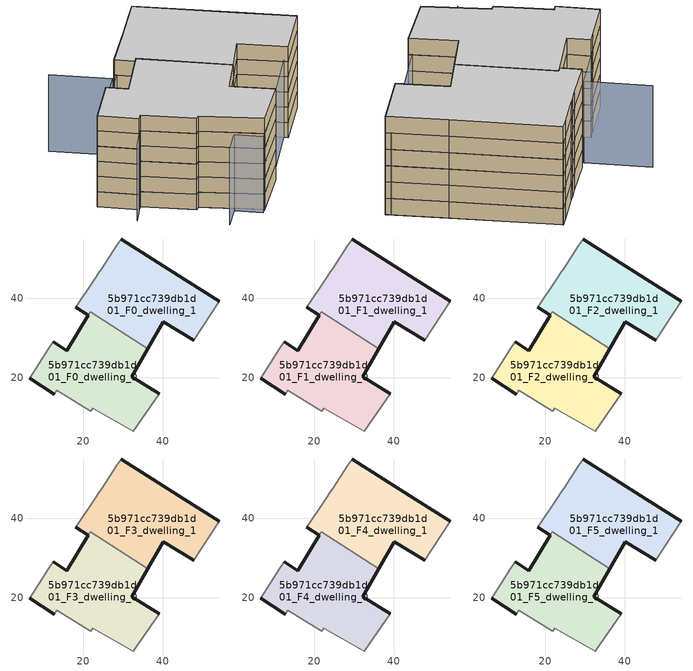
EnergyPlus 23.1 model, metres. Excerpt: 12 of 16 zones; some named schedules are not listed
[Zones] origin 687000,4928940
5b971cc739db1d01_F0_dwelling_0
 floor ground (EU_floor_Construction): 32.55,6.59 39.12,15.9 32.14,20.26 36.19,27.33 21.77,36.62 15.77,26.81 12.42,29.01 11.36,27.38 6.53,19.9 12.68,15.78 13.3,16.78 21.81,11.59 22.43,12.28 z0
 wall outside (EU_wall_Construction): 12.42,29.01 15.77,26.81 21.21,35.71 / 36.19,27.33 32.14,20.26 39.12,15.9 / 12.68,15.78 6.53,19.9 z0:3
 wall adiabatic (EU_wall_Construction): 39.12,15.9 32.55,6.59 22.43,12.28 21.81,11.59 13.3,16.78 12.68,15.78 / 6.53,19.9 11.36,27.38 12.42,29.01 z0:3
 wall to 5b971cc739db1d01_F0_dwelling_1 (EU_wall_Construction): 21.21,35.71 21.77,36.62 36.19,27.33 z0:3
5b971cc739db1d01_F0_dwelling_1
 floor ground (EU_floor_Construction): 47.8,29.4 54.18,39.28 45.39,44.75 29.49,54.88 28.45,53.29 24.57,47.4 24.17,46.79 22.7,44.59 18.08,37.77 21.21,35.71 21.77,36.62 36.19,27.33 40.06,34.09 z0
 wall outside (EU_wall_Construction): 29.49,54.88 45.39,44.75 54.18,39.28 / 47.8,29.4 40.06,34.09 36.19,27.33 / 21.21,35.71 18.08,37.77 z0:3
 wall adiabatic (EU_wall_Construction): 18.08,37.77 22.7,44.59 24.17,46.79 24.57,47.4 28.45,53.29 29.49,54.88 / 54.18,39.28 47.8,29.4 z0:3
5b971cc739db1d01_F1_dwelling_0
 floor to 5b971cc739db1d01_F0_dwelling_0 (EU_floor_Construction): 32.55,6.59 39.12,15.9 32.14,20.26 36.19,27.33 21.77,36.62 15.77,26.81 12.42,29.01 11.36,27.38 6.53,19.9 12.68,15.78 13.3,16.78 21.81,11.59 22.43,12.28 z3
 wall outside (EU_wall_Construction): 12.42,29.01 15.77,26.81 21.21,35.71 / 36.19,27.33 32.14,20.26 39.12,15.9 / 12.68,15.78 6.53,19.9 z3:6
 wall adiabatic (EU_wall_Construction): 39.12,15.9 32.55,6.59 22.43,12.28 21.81,11.59 13.3,16.78 12.68,15.78 / 6.53,19.9 11.36,27.38 12.42,29.01 z3:6
 wall to 5b971cc739db1d01_F1_dwelling_1 (EU_wall_Construction): 21.21,35.71 21.77,36.62 36.19,27.33 z3:6
5b971cc739db1d01_F1_dwelling_1
 floor to 5b971cc739db1d01_F0_dwelling_1 (EU_floor_Construction): 47.8,29.4 54.18,39.28 45.39,44.75 29.49,54.88 28.45,53.29 24.57,47.4 24.17,46.79 22.7,44.59 18.08,37.77 21.21,35.71 21.76,36.62 36.19,27.33 40.06,34.09 z3
 wall outside (EU_wall_Construction): 29.49,54.88 45.39,44.75 54.18,39.28 / 47.8,29.4 40.06,34.09 36.19,27.33 / 21.21,35.71 18.08,37.77 z3:6
 wall adiabatic (EU_wall_Construction): 18.08,37.77 22.7,44.59 24.17,46.79 24.57,47.4 28.45,53.29 29.49,54.88 / 54.18,39.28 47.8,29.4 z3:6
5b971cc739db1d01_F2_dwelling_0
 floor to 5b971cc739db1d01_F1_dwelling_0 (EU_floor_Construction): 32.55,6.59 39.12,15.9 32.14,20.26 36.19,27.33 21.77,36.62 15.77,26.81 12.42,29.01 11.36,27.38 6.53,19.9 12.68,15.78 13.3,16.78 21.81,11.59 22.43,12.28 z6
 wall outside (EU_wall_Construction): 12.42,29.01 15.77,26.81 21.21,35.71 / 36.19,27.33 32.14,20.26 39.12,15.9 / 12.68,15.78 6.53,19.9 z6:9
 wall adiabatic (EU_wall_Construction): 39.12,15.9 32.55,6.59 22.43,12.28 21.81,11.59 13.3,16.78 12.68,15.78 / 6.53,19.9 11.36,27.38 12.42,29.01 z6:9
 wall to 5b971cc739db1d01_F2_dwelling_1 (EU_wall_Construction): 21.21,35.71 21.77,36.62 36.19,27.33 z6:9
5b971cc739db1d01_F2_dwelling_1
 floor to 5b971cc739db1d01_F1_dwelling_1 (EU_floor_Construction): 47.8,29.4 54.18,39.28 45.39,44.75 29.49,54.88 28.45,53.29 24.57,47.4 24.17,46.79 22.7,44.59 18.08,37.77 21.21,35.71 21.76,36.62 36.19,27.33 40.06,34.09 z6
 wall outside (EU_wall_Construction): 29.49,54.88 45.39,44.75 54.18,39.28 / 47.8,29.4 40.06,34.09 36.19,27.33 / 21.21,35.71 18.08,37.77 z6:9
 wall adiabatic (EU_wall_Construction): 18.08,37.77 22.7,44.59 24.17,46.79 24.57,47.4 28.45,53.29 29.49,54.88 / 54.18,39.28 47.8,29.4 z6:9
5b971cc739db1d01_F3_dwelling_0
 floor to 5b971cc739db1d01_F2_dwelling_0 (EU_floor_Construction): 32.55,6.59 39.12,15.9 32.14,20.26 36.19,27.33 21.77,36.62 15.77,26.81 12.42,29.01 11.36,27.38 6.53,19.9 12.68,15.78 13.3,16.78 21.81,11.59 22.43,12.28 z9
 wall outside (EU_wall_Construction): 12.42,29.01 15.77,26.81 21.21,35.71 / 36.19,27.33 32.14,20.26 39.12,15.9 / 12.68,15.78 6.53,19.9 z9:12
 wall adiabatic (EU_wall_Construction): 39.12,15.9 32.55,6.59 22.43,12.28 21.81,11.59 13.3,16.78 12.68,15.78 / 6.53,19.9 11.36,27.38 12.42,29.01 z9:12
 wall to 5b971cc739db1d01_F3_dwelling_1 (EU_wall_Construction): 21.21,35.71 21.77,36.62 36.19,27.33 z9:12
5b971cc739db1d01_F3_dwelling_1
 floor to 5b971cc739db1d01_F2_dwelling_1 (EU_floor_Construction): 47.8,29.4 54.18,39.28 45.39,44.75 29.49,54.88 28.45,53.29 24.57,47.4 24.17,46.79 22.7,44.59 18.08,37.77 21.21,35.71 21.76,36.62 36.19,27.33 40.06,34.09 z9
 wall outside (EU_wall_Construction): 29.49,54.88 45.39,44.75 54.18,39.28 / 47.8,29.4 40.06,34.09 36.19,27.33 / 21.21,35.71 18.08,37.77 z9:12
 wall adiabatic (EU_wall_Construction): 18.08,37.77 22.7,44.59 24.17,46.79 24.57,47.4 28.45,53.29 29.49,54.88 / 54.18,39.28 47.8,29.4 z9:12
5b971cc739db1d01_F4_dwelling_0
 floor to 5b971cc739db1d01_F3_dwelling_0 (EU_floor_Construction): 32.55,6.59 39.12,15.9 32.14,20.26 36.19,27.33 21.77,36.62 15.77,26.81 12.42,29.01 11.36,27.38 6.53,19.9 12.68,15.78 13.3,16.78 21.81,11.59 22.43,12.28 z12
 wall outside (EU_wall_Construction): 12.42,29.01 15.77,26.81 21.21,35.71 / 36.19,27.33 32.14,20.26 39.12,15.9 / 12.68,15.78 6.53,19.9 z12:15
 wall adiabatic (EU_wall_Construction): 39.12,15.9 32.55,6.59 22.43,12.28 21.81,11.59 13.3,16.78 12.68,15.78 / 6.53,19.9 11.36,27.38 12.42,29.01 z12:15
 wall to 5b971cc739db1d01_F4_dwelling_1 (EU_wall_Construction): 21.21,35.71 21.77,36.62 36.19,27.33 z12:15
5b971cc739db1d01_F4_dwelling_1
 floor to 5b971cc739db1d01_F3_dwelling_1 (EU_floor_Construction): 47.8,29.4 54.18,39.28 45.39,44.75 29.49,54.88 28.45,53.29 24.57,47.4 24.17,46.79 22.7,44.59 18.08,37.77 21.21,35.71 21.76,36.62 36.19,27.33 40.06,34.09 z12
 wall outside (EU_wall_Construction): 29.49,54.88 45.39,44.75 54.18,39.28 / 47.8,29.4 40.06,34.09 36.19,27.33 / 21.21,35.71 18.08,37.77 z12:15
 wall adiabatic (EU_wall_Construction): 18.08,37.77 22.7,44.59 24.17,46.79 24.57,47.4 28.45,53.29 29.49,54.88 / 54.18,39.28 47.8,29.4 z12:15
5b971cc739db1d01_F5_dwelling_0
 floor to 5b971cc739db1d01_F4_dwelling_0 (EU_floor_Construction): 32.55,6.59 39.12,15.9 32.14,20.26 36.19,27.33 21.77,36.62 15.77,26.81 12.42,29.01 11.36,27.38 6.53,19.9 12.68,15.78 13.3,16.78 21.81,11.59 22.43,12.28 z15
 wall outside (EU_wall_Construction): 12.42,29.01 15.77,26.81 21.21,35.71 / 36.19,27.33 32.14,20.26 39.12,15.9 / 12.68,15.78 6.53,19.9 z15:18
 wall adiabatic (EU_wall_Construction): 39.12,15.9 32.55,6.59 22.43,12.28 21.81,11.59 13.3,16.78 12.68,15.78 / 6.53,19.9 11.36,27.38 12.42,29.01 z15:18
 wall to 5b971cc739db1d01_F5_dwelling_1 (EU_wall_Construction): 21.21,35.71 21.77,36.62 36.19,27.33 z15:18
 ceiling to 5b971cc739db1d01_F6_dwelling_0 (EU_floor_Construction): 36.19,27.33 32.14,20.26 39.12,15.9 32.55,6.59 22.43,12.28 21.81,11.59 13.3,16.78 12.68,15.78 6.53,19.9 11.36,27.38 12.42,29.01 15.77,26.81 21.77,36.62 z18
5b971cc739db1d01_F5_dwelling_1
 floor to 5b971cc739db1d01_F4_dwelling_1 (EU_floor_Construction): 47.8,29.4 54.18,39.28 45.39,44.75 29.49,54.88 28.45,53.29 24.57,47.4 24.17,46.79 22.7,44.59 18.08,37.77 21.21,35.71 21.76,36.62 36.19,27.33 40.06,34.09 z15
 wall outside (EU_wall_Construction): 29.49,54.88 45.39,44.75 54.18,39.28 / 47.8,29.4 40.06,34.09 36.19,27.33 / 21.21,35.71 18.08,37.77 z15:18
 wall adiabatic (EU_wall_Construction): 18.08,37.77 22.7,44.59 24.17,46.79 24.57,47.4 28.45,53.29 29.49,54.88 / 54.18,39.28 47.8,29.4 z15:18
 ceiling to 5b971cc739db1d01_F6_dwelling_1 (EU_floor_Construction): 45.39,44.75 54.18,39.28 47.8,29.4 40.06,34.09 36.19,27.33 21.76,36.62 21.21,35.71 18.08,37.77 22.7,44.59 24.17,46.79 24.57,47.4 28.45,53.29 29.49,54.88 z18
shading: 24.59,3.9 27.59,8.4 / 27.59,8.4 31.8,5.59 / 32.32,6.23 53.37,39.79 / 10.62,12.12 13.52,17.29 / 13.52,17.29 32.55,6.59 / 7.76,42.64 17.26,36.5 / 17.26,36.5 6.53,19.9 / 29.49,54.88 16.84,34.85 z0:15
[Building]
EU S2 Campaign: North Axis=0; Terrain=City; Solar Distribution=FullExterior
[Site:Location]
Bologna: Latitude=44.5; Longitude=11.25; Time Zone=1; Elevation=37
[SizingPeriod:WeatherFileDays]
AnnualSizingPeriod: Begin Month=1; Begin Day of Month=1; End Month=12; End Day of Month=31; Day of Week for Start Day=Monday; Use Weather File Daylight Saving Period=No; Use Weather File Rain and Snow Indicators=No
[MATERIAL]
EU_InternalMass_Material: Roughness=MediumRough; Thickness=0.1; Conductivity=1; Density=1800; Specific Heat=900; Thermal Absorptance=0.9; Solar Absorptance=0.7; Visible Absorptance=0.7
[MATERIAL:NOMASS] Roughness=MediumRough; Thermal Absorptance=0.9; Solar Absorptance=0.7; Visible Absorptance=0.7
Name | Thermal Resistance
EU_wall_NoMass | 0.905828
EU_floor_NoMass | 0.67114
[CONSTRUCTION]
EU_wall_Construction: EU_wall_NoMass
EU_floor_Construction: EU_floor_NoMass
EU_InternalMass_Construction: EU_InternalMass_Material
[ZONE] Type=1; Multiplier=1; Ceiling Height=autocalculate; Floor Area=autocalculate; Part of Total Floor Area=Yes
Name | Volume
5b971cc739db1d01_F0_dwelling_0; 5b971cc739db1d01_F1_dwelling_0; 5b971cc739db1d01_F2_dwelling_0; 5b971cc739db1d01_F3_dwelling_0; 5b971cc739db1d01_F4_dwelling_0; 5b971cc739db1d01_F5_dwelling_0 | 1504.17
5b971cc739db1d01_F0_dwelling_1; 5b971cc739db1d01_F1_dwelling_1; 5b971cc739db1d01_F2_dwelling_1; 5b971cc739db1d01_F3_dwelling_1; 5b971cc739db1d01_F4_dwelling_1; 5b971cc739db1d01_F5_dwelling_1 | 1527.68
[INTERNALMASS] Construction=EU_InternalMass_Construction
Name | Zone or ZoneList | Surface Area
5b971cc739db1d01_F0_dwelling_0_EU_InternalMass | 5b971cc739db1d01_F0_dwelling_0 | 501.425
5b971cc739db1d01_F0_dwelling_1_EU_InternalMass | 5b971cc739db1d01_F0_dwelling_1 | 509.226
5b971cc739db1d01_F1_dwelling_0_EU_InternalMass | 5b971cc739db1d01_F1_dwelling_0 | 501.425
5b971cc739db1d01_F1_dwelling_1_EU_InternalMass | 5b971cc739db1d01_F1_dwelling_1 | 509.226
5b971cc739db1d01_F2_dwelling_0_EU_InternalMass | 5b971cc739db1d01_F2_dwelling_0 | 501.425
5b971cc739db1d01_F2_dwelling_1_EU_InternalMass | 5b971cc739db1d01_F2_dwelling_1 | 509.226
5b971cc739db1d01_F3_dwelling_0_EU_InternalMass | 5b971cc739db1d01_F3_dwelling_0 | 501.425
5b971cc739db1d01_F3_dwelling_1_EU_InternalMass | 5b971cc739db1d01_F3_dwelling_1 | 509.226
5b971cc739db1d01_F4_dwelling_0_EU_InternalMass | 5b971cc739db1d01_F4_dwelling_0 | 501.425
5b971cc739db1d01_F4_dwelling_1_EU_InternalMass | 5b971cc739db1d01_F4_dwelling_1 | 509.226
5b971cc739db1d01_F5_dwelling_0_EU_InternalMass | 5b971cc739db1d01_F5_dwelling_0 | 501.425
5b971cc739db1d01_F5_dwelling_1_EU_InternalMass | 5b971cc739db1d01_F5_dwelling_1 | 509.226
[OTHEREQUIPMENT] Fuel Type=Electricity; Design Level Calculation Method=Watts/Area; Power per Zone Floor Area=1; Fraction Latent=0; Fraction Radiant=0; Fraction Lost=0; Carbon Dioxide Generation Rate=0; EndUse Subcategory=EU_Step8_InternalGains
Name | Zone or ZoneList or Space or SpaceList | Schedule
EU_Step8_InternalGain_5b971cc739db1d01_F0_dwelling_0_f000 | 5b971cc739db1d01_F0_dwelling_0 | EU_Step8_GainSchedule_5b971cc739db1d01_F0_dwelling_0_f000
EU_Step8_InternalGain_5b971cc739db1d01_F0_dwelling_1_f000 | 5b971cc739db1d01_F0_dwelling_1 | EU_Step8_GainSchedule_5b971cc739db1d01_F0_dwelling_1_f000
EU_Step8_InternalGain_5b971cc739db1d01_F1_dwelling_0_f000 | 5b971cc739db1d01_F1_dwelling_0 | EU_Step8_GainSchedule_5b971cc739db1d01_F1_dwelling_0_f000
EU_Step8_InternalGain_5b971cc739db1d01_F1_dwelling_1_f000 | 5b971cc739db1d01_F1_dwelling_1 | EU_Step8_GainSchedule_5b971cc739db1d01_F1_dwelling_1_f000
EU_Step8_InternalGain_5b971cc739db1d01_F2_dwelling_0_f000 | 5b971cc739db1d01_F2_dwelling_0 | EU_Step8_GainSchedule_5b971cc739db1d01_F2_dwelling_0_f000
EU_Step8_InternalGain_5b971cc739db1d01_F2_dwelling_1_f000 | 5b971cc739db1d01_F2_dwelling_1 | EU_Step8_GainSchedule_5b971cc739db1d01_F2_dwelling_1_f000
EU_Step8_InternalGain_5b971cc739db1d01_F3_dwelling_0_f000 | 5b971cc739db1d01_F3_dwelling_0 | EU_Step8_GainSchedule_5b971cc739db1d01_F3_dwelling_0_f000
EU_Step8_InternalGain_5b971cc739db1d01_F3_dwelling_1_f000 | 5b971cc739db1d01_F3_dwelling_1 | EU_Step8_GainSchedule_5b971cc739db1d01_F3_dwelling_1_f000
EU_Step8_InternalGain_5b971cc739db1d01_F4_dwelling_0_f000 | 5b971cc739db1d01_F4_dwelling_0 | EU_Step8_GainSchedule_5b971cc739db1d01_F4_dwelling_0_f000
EU_Step8_InternalGain_5b971cc739db1d01_F4_dwelling_1_f000 | 5b971cc739db1d01_F4_dwelling_1 | EU_Step8_GainSchedule_5b971cc739db1d01_F4_dwelling_1_f000
EU_Step8_InternalGain_5b971cc739db1d01_F5_dwelling_0_f000 | 5b971cc739db1d01_F5_dwelling_0 | EU_Step8_GainSchedule_5b971cc739db1d01_F5_dwelling_0_f000
EU_Step8_InternalGain_5b971cc739db1d01_F5_dwelling_1_f000 | 5b971cc739db1d01_F5_dwelling_1 | EU_Step8_GainSchedule_5b971cc739db1d01_F5_dwelling_1_f000
[ZONEVENTILATION:DESIGNFLOWRATE] Schedule=EU_AlwaysOn; Design Flow Rate Calculation Method=AirChanges/Hour; Air Changes per Hour=0.73129; Ventilation Type=Natural; Fan Pressure Rise=0; Fan Total Efficiency=1; Constant Term Coefficient=1; Temperature Term Coefficient=0; Velocity Term Coefficient=0; Velocity Squared Term Coefficient=0; Minimum Indoor Temperature=-100; Maximum Indoor Temperature=100; Delta Temperature=-100; Minimum Outdoor Temperature=-100; Maximum Outdoor Temperature=100; Maximum Wind Speed=40
Name | Zone or ZoneList or Space or SpaceList
EU_ConstantAir_5b971cc739db1d01_F0_dwelling_0 | 5b971cc739db1d01_F0_dwelling_0
EU_ConstantAir_5b971cc739db1d01_F0_dwelling_1 | 5b971cc739db1d01_F0_dwelling_1
EU_ConstantAir_5b971cc739db1d01_F1_dwelling_0 | 5b971cc739db1d01_F1_dwelling_0
EU_ConstantAir_5b971cc739db1d01_F1_dwelling_1 | 5b971cc739db1d01_F1_dwelling_1
EU_ConstantAir_5b971cc739db1d01_F2_dwelling_0 | 5b971cc739db1d01_F2_dwelling_0
EU_ConstantAir_5b971cc739db1d01_F2_dwelling_1 | 5b971cc739db1d01_F2_dwelling_1
EU_ConstantAir_5b971cc739db1d01_F3_dwelling_0 | 5b971cc739db1d01_F3_dwelling_0
EU_ConstantAir_5b971cc739db1d01_F3_dwelling_1 | 5b971cc739db1d01_F3_dwelling_1
EU_ConstantAir_5b971cc739db1d01_F4_dwelling_0 | 5b971cc739db1d01_F4_dwelling_0
EU_ConstantAir_5b971cc739db1d01_F4_dwelling_1 | 5b971cc739db1d01_F4_dwelling_1
EU_ConstantAir_5b971cc739db1d01_F5_dwelling_0 | 5b971cc739db1d01_F5_dwelling_0
EU_ConstantAir_5b971cc739db1d01_F5_dwelling_1 | 5b971cc739db1d01_F5_dwelling_1
[HVACTEMPLATE:THERMOSTAT] Constant Heating Setpoint=20; Constant Cooling Setpoint=50
EU_HeatOnly_5b971cc739db1d01_F0_dwelling_0; EU_HeatOnly_5b971cc739db1d01_F0_dwelling_1; EU_HeatOnly_5b971cc739db1d01_F1_dwelling_0; EU_HeatOnly_5b971cc739db1d01_F1_dwelling_1; EU_HeatOnly_5b971cc739db1d01_F2_dwelling_0; EU_HeatOnly_5b971cc739db1d01_F2_dwelling_1; EU_HeatOnly_5b971cc739db1d01_F3_dwelling_0; EU_HeatOnly_5b971cc739db1d01_F3_dwelling_1; EU_HeatOnly_5b971cc739db1d01_F4_dwelling_0; EU_HeatOnly_5b971cc739db1d01_F4_dwelling_1; EU_HeatOnly_5b971cc739db1d01_F5_dwelling_0; EU_HeatOnly_5b971cc739db1d01_F5_dwelling_1; EU_HeatOnly_5b971cc739db1d01_F6_dwelling_0; EU_HeatOnly_5b971cc739db1d01_F6_dwelling_1; EU_HeatOnly_5b971cc739db1d01_F7_dwelling_0; EU_HeatOnly_5b971cc739db1d01_F7_dwelling_1
[HVACTEMPLATE:ZONE:IDEALLOADSAIRSYSTEM] System Availability Schedule=EU_AlwaysOn; Maximum Heating Supply Air Temperature=50; Minimum Cooling Supply Air Temperature=13; Maximum Heating Supply Air Humidity Ratio=0.0156; Minimum Cooling Supply Air Humidity Ratio=0.0077; Heating Limit=NoLimit; Cooling Limit=NoLimit; Heating Availability Schedule=EU_AlwaysOn; Cooling Availability Schedule=EU_CoolingOff; Dehumidification Control Type=ConstantSensibleHeatRatio; Cooling Sensible Heat Ratio=0.7; Dehumidification Setpoint=60; Humidification Control Type=None; Humidification Setpoint=30; Outdoor Air Method=None; Outdoor Air Flow Rate per Person=0.00944; Outdoor Air Flow Rate per Zone Floor Area=0; Outdoor Air Flow Rate per Zone=0; Demand Controlled Ventilation Type=None; Outdoor Air Economizer Type=NoEconomizer; Heat Recovery Type=None; Sensible Heat Recovery Effectiveness=0.7; Latent Heat Recovery Effectiveness=0.65
Name | Template Thermostat
5b971cc739db1d01_F0_dwelling_0 | EU_HeatOnly_5b971cc739db1d01_F0_dwelling_0
5b971cc739db1d01_F0_dwelling_1 | EU_HeatOnly_5b971cc739db1d01_F0_dwelling_1
5b971cc739db1d01_F1_dwelling_0 | EU_HeatOnly_5b971cc739db1d01_F1_dwelling_0
5b971cc739db1d01_F1_dwelling_1 | EU_HeatOnly_5b971cc739db1d01_F1_dwelling_1
5b971cc739db1d01_F2_dwelling_0 | EU_HeatOnly_5b971cc739db1d01_F2_dwelling_0
5b971cc739db1d01_F2_dwelling_1 | EU_HeatOnly_5b971cc739db1d01_F2_dwelling_1
5b971cc739db1d01_F3_dwelling_0 | EU_HeatOnly_5b971cc739db1d01_F3_dwelling_0
5b971cc739db1d01_F3_dwelling_1 | EU_HeatOnly_5b971cc739db1d01_F3_dwelling_1
5b971cc739db1d01_F4_dwelling_0 | EU_HeatOnly_5b971cc739db1d01_F4_dwelling_0
5b971cc739db1d01_F4_dwelling_1 | EU_HeatOnly_5b971cc739db1d01_F4_dwelling_1
5b971cc739db1d01_F5_dwelling_0 | EU_HeatOnly_5b971cc739db1d01_F5_dwelling_0
5b971cc739db1d01_F5_dwelling_1 | EU_HeatOnly_5b971cc739db1d01_F5_dwelling_1
[SIZING:ZONE] Zone Cooling Design Supply Air Temperature Input Method=SupplyAirTemperature; Zone Cooling Design Supply Air Temperature=13; Zone Heating Design Supply Air Temperature Input Method=SupplyAirTemperature; Zone Heating Design Supply Air Temperature=50; Zone Cooling Design Supply Air Humidity Ratio=0.008; Zone Heating Design Supply Air Humidity Ratio=0.008; Cooling Design Air Flow Method=DesignDay; Cooling Design Air Flow Rate=0; Cooling Minimum Air Flow per Zone Floor Area=0.000762; Cooling Minimum Air Flow=0; Cooling Minimum Air Flow Fraction=0.2; Heating Design Air Flow Method=DesignDay; Heating Design Air Flow Rate=0; Heating Maximum Air Flow per Zone Floor Area=0.002032; Heating Maximum Air Flow=0.141576; Heating Maximum Air Flow Fraction=0.3; Account for Dedicated Outdoor Air System=No; Dedicated Outdoor Air System Control Strategy=NeutralSupplyAir; Dedicated Outdoor Air Low Setpoint Temperature for Design=autosize; Dedicated Outdoor Air High Setpoint Temperature for Design=autosize; Zone Load Sizing Method=Sensible Load Only No Latent Load; Zone Latent Cooling Design Supply Air Humidity Ratio Input Method=HumidityRatioDifference; Zone Cooling Design Supply Air Humidity Ratio Difference=0.005; Zone Latent Heating Design Supply Air Humidity Ratio Input Method=HumidityRatioDifference; Zone Humidification Design Supply Air Humidity Ratio Difference=0.005
5b971cc739db1d01_F0_dwelling_0; 5b971cc739db1d01_F0_dwelling_1; 5b971cc739db1d01_F1_dwelling_0; 5b971cc739db1d01_F1_dwelling_1; 5b971cc739db1d01_F2_dwelling_0; 5b971cc739db1d01_F2_dwelling_1; 5b971cc739db1d01_F3_dwelling_0; 5b971cc739db1d01_F3_dwelling_1; 5b971cc739db1d01_F4_dwelling_0; 5b971cc739db1d01_F4_dwelling_1; 5b971cc739db1d01_F5_dwelling_0; 5b971cc739db1d01_F5_dwelling_1
[SCHEDULE:FILE] Column Number=1; Rows to Skip at Top=0; Number of Hours of Data=8760; Column Separator=Comma; Interpolate to Timestep=No; Minutes per Item=60; Adjust Schedule for Daylight Savings=Yes
Name | File
EU_Step8_GainSchedule_5b971cc739db1d01_F0_dwelling_0_f000 | ../../schedules/5b971cc739db1d01/5b971cc739db1d01_F0_dwelling_0_f000_gain.csv
EU_Step8_GainSchedule_5b971cc739db1d01_F0_dwelling_1_f000 | ../../schedules/5b971cc739db1d01/5b971cc739db1d01_F0_dwelling_1_f000_gain.csv
EU_Step8_GainSchedule_5b971cc739db1d01_F1_dwelling_0_f000 | ../../schedules/5b971cc739db1d01/5b971cc739db1d01_F1_dwelling_0_f000_gain.csv
EU_Step8_GainSchedule_5b971cc739db1d01_F1_dwelling_1_f000 | ../../schedules/5b971cc739db1d01/5b971cc739db1d01_F1_dwelling_1_f000_gain.csv
EU_Step8_GainSchedule_5b971cc739db1d01_F2_dwelling_0_f000 | ../../schedules/5b971cc739db1d01/5b971cc739db1d01_F2_dwelling_0_f000_gain.csv
EU_Step8_GainSchedule_5b971cc739db1d01_F2_dwelling_1_f000 | ../../schedules/5b971cc739db1d01/5b971cc739db1d01_F2_dwelling_1_f000_gain.csv
EU_Step8_GainSchedule_5b971cc739db1d01_F3_dwelling_0_f000 | ../../schedules/5b971cc739db1d01/5b971cc739db1d01_F3_dwelling_0_f000_gain.csv
EU_Step8_GainSchedule_5b971cc739db1d01_F3_dwelling_1_f000 | ../../schedules/5b971cc739db1d01/5b971cc739db1d01_F3_dwelling_1_f000_gain.csv
